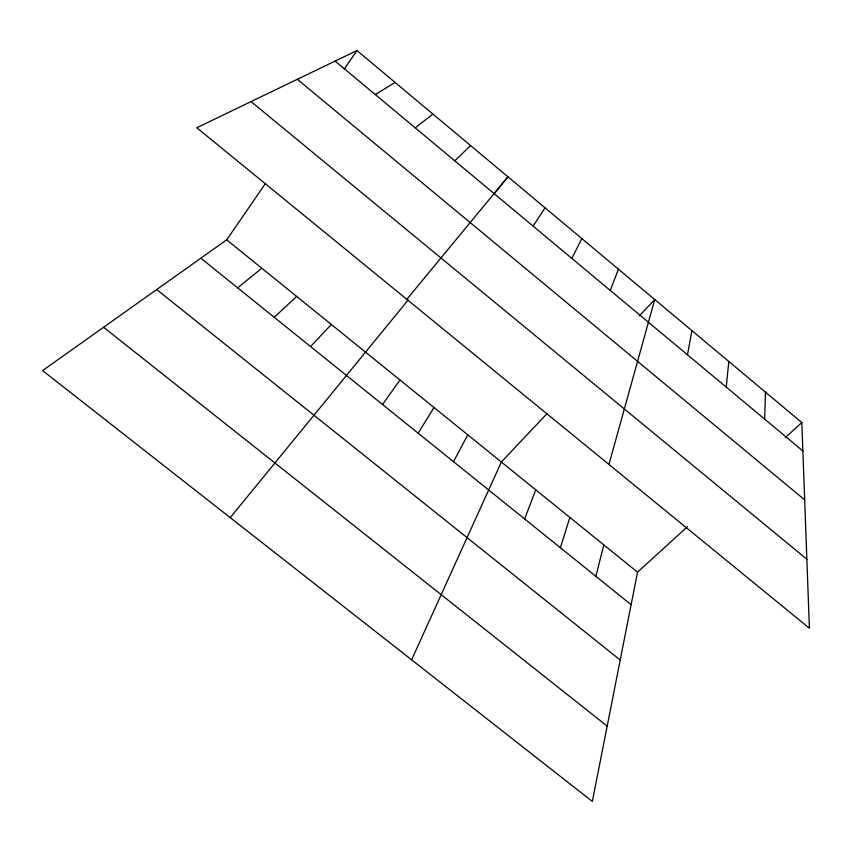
<?xml version="1.0" encoding="UTF-8"?>
<svg xmlns="http://www.w3.org/2000/svg" width="852" height="852" viewBox="0 0 852 852"><rect width="100%" height="100%" fill="white"/><g stroke="black" fill="none" stroke-linecap="round" stroke-linejoin="round"><path stroke-width="1.28" d="M764.691 419.141L765.447 392.122M726.234 387.085L728.801 361.482M687.479 354.783L691.909 330.629M687.521 526.642L637.53 572.171L592.332 801.444L42.6 370.588L226.696 239.827L265.526 183.414M595.867 576.314L603.812 544.897M608.935 464.457L654.741 299.553L639.256 315.954M560.371 547.729L569.881 517.441M524.64 518.953L535.727 489.815M610.266 290.436L618.424 269.179M411.623 659.81L501.359 462.008L547.091 413.571M571.82 258.38L581.852 238.603M453.52 461.677L467.78 434.85M418.14 433.189L433.987 407.522M533.096 226.1L545.024 207.803M344.219 69.087L356.967 50.556L801.828 422.539L809.4 628.222L196.78 127.747L356.967 50.556M382.516 404.508L399.993 380.013M408.129 300.042L230.232 517.643M494.032 193.968L507.941 176.79L406.809 299.329M310.575 346.562L331.332 324.474M454.776 160.826L470.592 145.564M274.238 317.306L296.677 296.443M785.256 437.63L801.828 422.539M237.665 287.848L261.798 268.231M415.19 127.821L432.986 114.115M375.306 94.583L395.115 82.452M103.582 327.274L607.178 726.128M156.693 289.552L620.213 660.023M200.838 258.188L631.119 604.707M226.696 239.827L637.53 572.171M251.042 101.601L806.865 559.253M297.327 79.3L804.671 499.858M335.124 61.088L802.872 450.974"/></g></svg>
